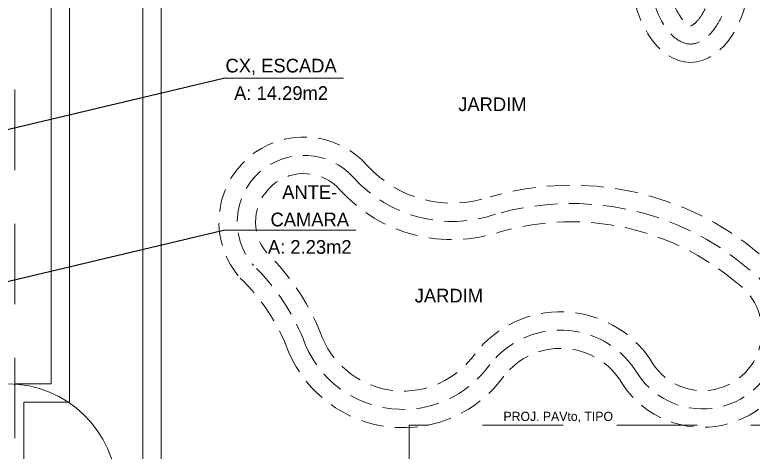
# Model space of a CAD drawing. Header units: metres. Extents: x -4.2 to 85, y -21.1 to 42.
# Drawn here: x 33.73 to 41.79, y 22.39 to 27.17 of the extents above; entities that cross this region are included whole.
import ezdxf

# ---------------------------------------------------------------- set-up
doc = ezdxf.new("R2010")
doc.units = ezdxf.units.M
doc.header["$MEASUREMENT"] = 0
doc.linetypes.add('DGN Style 2', pattern=[1.465602, 0.879361, -0.586241])
doc.linetypes.add('HIDDEN', pattern=[0.375, 0.25, -0.125])
for name, color, linetype, lineweight in [('22 - Paisagismo', 7, 'Continuous', 0), ('31 - Pisos', 7, 'Continuous', 0), ('7 - Alvenaria', 7, 'Continuous', 0), ('8 - Projeção Abaixo', 7, 'Continuous', 0)]:
    doc.layers.add(name, color=color, linetype=linetype, lineweight=lineweight)
doc.layers.add('PSG-MORROTE', color=104, linetype='HIDDEN')
doc.styles.add('Style-INTL_ENGINEERING', font='INTL_ENGINEERING.shx')
doc.dimstyles.get("Standard").update_dxf_attribs({"dimtxt": 0.18, "dimasz": 0.18, "dimexe": 0.18, "dimexo": 0.0625, "dimgap": 0.09, "dimtad": 0, "dimtih": 1, "dimtoh": 1, "dimdec": 4, "dimzin": 1, "dimdsep": 46, "dimtxsty": 'Standard', "dimcen": 0, "dimadec": 0, "dimazin": 0, "dimtfac": 1, "dimtdec": 4, "dimtofl": 0, "dimtmove": 0, "dimatfit": 3, "dimfxl": 0, "dimtolj": 1, "dimtzin": 1, "dimarcsym": 0})

# ---------------------------------------------------------------- blocks, each defined once
blk = doc.blocks.new('TerminatorOpen')
at = {"color": 0, "linetype": 'ByBlock', "lineweight": -2}
for q in [(-1, 0.5), (-1, 0), (-1, -0.5)]:
    blk.add_line((0, 0), q, dxfattribs=at)
blk = doc.blocks.new('pilotis_as built')
at = {"layer": '22 - Paisagismo', "color": 131, "linetype": 'Continuous', "lineweight": 0, "extrusion": (0, 0, -1)}
blk.add_ellipse((6.3761, -4.8039), major_axis=(0, 1.2183), ratio=0.985287, start_param=6.283183, end_param=7.810215, dxfattribs=at)
at = {"layer": '8 - Projeção Abaixo', "color": 7, "linetype": 'DGN Style 2', "lineweight": 0, "flags": 128}
blk.add_lwpolyline([(6.4515, -4.7856), (10.7607, -4.7856), (10.7607, -4.0356), (19.5907, -4.0356), (19.5907, -5.4356), (23.3507, -5.4356), (23.3507, -12.1456), (22.6507, -12.1456), (22.6507, -12.6456), (22.1007, -13.1956), (12.5729, -13.1956), (11.9529, -13.8156), (4.6376, -13.8156), (4.42, -13.5984), (2.0315, -13.5984), (1.8139, -13.8156), (-5.5014, -13.8156), (-6.1214, -13.1956), (-15.6493, -13.1956), (-16.1993, -12.6456), (-16.1993, -12.1456), (-16.8993, -12.1456), (-16.8993, -5.4356), (-13.1393, -5.4356), (-13.1393, -4.0356), (-4.3093, -4.0356), (-4.3093, -4.7856), (0, -4.7856), (0, 0), (6.4503, 0), (6.4515, -4.7856)], dxfattribs=at)

msp = doc.modelspace()

# ---------------------------------------------------------------- linework, layer by layer
at = {"layer": '31 - Pisos', "color": 30, "linetype": 'Continuous', "lineweight": 13}
for p, q in [((34.3243, 22.939), (34.3243, 31.0041)), ((35.1243, 31.0041), (35.1243, 22.139)), ((34.1243, 30.8041), (34.1243, 23.139)), ((34.1243, 23.139), (33.7253, 23.139)), ((33.8243, 22.139), (33.8243, 22.939)), ((33.8243, 22.939), (34.3243, 22.939))]:
    msp.add_line(p, q, dxfattribs=at)
msp.add_lwpolyline([(36.3196, 30.8041), (35.3243, 30.8041), (35.3242, 21.939)], dxfattribs=at)
at = {"layer": '7 - Alvenaria', "color": 2, "linetype": 'Continuous', "lineweight": 0}
for p, q in [((37.3156, 26.4792), (36.0064, 26.4792)), ((37.4536, 24.8178), (36.0064, 24.8178))]:
    msp.add_line(p, q, dxfattribs=at)
at = {"layer": 'PSG-MORROTE', "lineweight": 13}
msp.add_lwpolyline([(37.5767, 25.5267, 0.301823), (38.9194, 25.1837, -0.251125), (41.8605, 24.5585, -1.233095), (40.3329, 23.1891, 0.503968), (39.0757, 23.2296, -0.586142), (36.7169, 23.4883, 0.114715), (36.1872, 24.2953, -0.995701), (37.5767, 25.5267, 0.922705)], format="xyb", dxfattribs=at)
for points in [[(37.4279, 25.3931, 0.300866), (38.98, 24.993, -0.251317), (41.7369, 24.4011, -1.243566), (40.5025, 23.2954, 0.508624), (38.9155, 23.3495, -0.586114), (36.9028, 23.5622, 0.113111), (36.3322, 24.4334, -0.990475)], [(37.279, 25.2596, 0.300071), (39.0402, 24.8022, -0.251653), (41.6138, 24.2432, -1.258232), (40.6732, 23.4001, 0.512442), (38.7547, 23.4685, -0.585986), (37.0885, 23.6367, 0.11152), (36.4783, 24.5703, -0.982884)]]:
    msp.add_lwpolyline(points, format="xyb", close=True, dxfattribs=at)
msp.add_ellipse((41.1088, 27.7158), major_axis=(0, -1.0632), ratio=0.619205, dxfattribs=at)
for points, knots in [([(41.1088, 26.8526), (41.151, 26.8526), (41.1946, 26.8645), (41.2925, 26.9272), (41.3452, 26.979), (41.4404, 27.1237), (41.4825, 27.2159), (41.5655, 27.5018), (41.5808, 27.7197), (41.5257, 28.1192), (41.4549, 28.2986), (41.3111, 28.492), (41.2481, 28.5398), (41.1386, 28.5839), (41.0918, 28.5851), (40.9845, 28.5489), (40.9224, 28.5067), (40.8039, 28.3595), (40.7494, 28.2556), (40.6733, 28.011), (40.6518, 27.8708), (40.6487, 27.5385), (40.6852, 27.3465), (40.8011, 27.0708), (40.8717, 26.9758), (41.0012, 26.8708), (41.0568, 26.8526), (41.1088, 26.8526)], [0, 0, 0, 0, 0.377473, 0.377473, 0.754946, 0.754946, 1.132419, 1.132419, 1.789807, 1.789807, 2.447195, 2.447195, 2.897217, 2.897217, 3.347238, 3.347238, 3.79726, 3.79726, 4.247281, 4.247281, 4.697303, 4.697303, 5.308826, 5.308826, 5.818038, 5.818038, 6.283185, 6.283185, 6.283185, 6.283185]), ([(41.1092, 28.3795), (41.1064, 28.379), (41.0972, 28.377), (41.0668, 28.3575), (41.0454, 28.3398), (40.9748, 28.254), (40.9206, 28.1508), (40.8554, 27.8954), (40.8428, 27.7445), (40.8685, 27.459), (40.9057, 27.3246), (40.9883, 27.1588), (41.0304, 27.1068), (41.0788, 27.0642), (41.0944, 27.0564), (41.1055, 27.0525), (41.1063, 27.0526), (41.1088, 27.0526)], [3.248853, 3.248853, 3.248853, 3.248853, 3.51782, 3.51782, 3.786786, 3.786786, 4.320159, 4.320159, 4.853532, 4.853532, 5.386904, 5.386904, 5.786344, 5.786344, 6.065366, 6.065366, 6.283185, 6.283185, 6.283185, 6.283185]), ([(41.1088, 27.0526), (41.112, 27.0526), (41.1115, 27.0517), (41.1306, 27.0605), (41.1487, 27.0712), (41.1935, 27.1156), (41.2194, 27.148), (41.2922, 27.2751), (41.3346, 27.3965), (41.373, 27.6693), (41.3706, 27.8185), (41.3208, 28.0806), (41.2727, 28.1979), (41.1967, 28.3147), (41.1679, 28.3433), (41.1258, 28.3752), (41.1123, 28.3788), (41.1092, 28.3795)], [0, 0, 0, 0, 0.27439, 0.27439, 0.548779, 0.548779, 0.823169, 0.823169, 1.344001, 1.344001, 1.864833, 1.864833, 2.385665, 2.385665, 2.704328, 2.704328, 3.013792, 3.013792, 3.013792, 3.013792])]:
    msp.add_open_spline(points, degree=3, knots=knots, dxfattribs=at)

# ---------------------------------------------------------------- block references
at = {"color": 1, "linetype": 'Continuous', "lineweight": 13}
msp.add_blockref('pilotis_as built', (27.2738, 26.7246), dxfattribs=at)

# ---------------------------------------------------------------- texts
at = {"layer": '7 - Alvenaria', "color": 2, "linetype": 'Continuous', "lineweight": 13, "attachment_point": 5, "line_spacing_factor": 1.200006, "style": 'Style-INTL_ENGINEERING'}
for s, insert, char_height in [('CX, ESCADA\\PA: 14.29m2\\P', (36.6353, 26.4655), 0.15), ('JARDIM\\P', (38.9443, 26.1931), 0.15), ('ANTE-\\PCAMARA\\PA: 2.23m2\\P', (36.9486, 24.9338), 0.15), ('JARDIM\\P', (38.4686, 24.1022), 0.15), ('PROJ. PAVto, TIPO\\P', (39.6637, 22.7742), 0.099999)]:
    msp.add_mtext(s, dxfattribs=dict(at, insert=insert, char_height=char_height))

# ---------------------------------------------------------------- leaders
at = {"layer": '7 - Alvenaria', "color": 2, "linetype": 'Continuous', "lineweight": 13}
for points in [[(32.4409, 25.633), (36.0064, 26.4792)], [(32.4409, 23.9715), (36.0064, 24.8178)]]:
    msp.add_leader(points, dimstyle='Standard', override={"dimtxt": 0.14925, "dimasz": 0.14925, "dimgap": 0, "dimtad": 1, "dimtxsty": 'Style-INTL_ENGINEERING', "dimldrblk": 'TerminatorOpen'}, dxfattribs=at)

doc.saveas('drawing.dxf')
